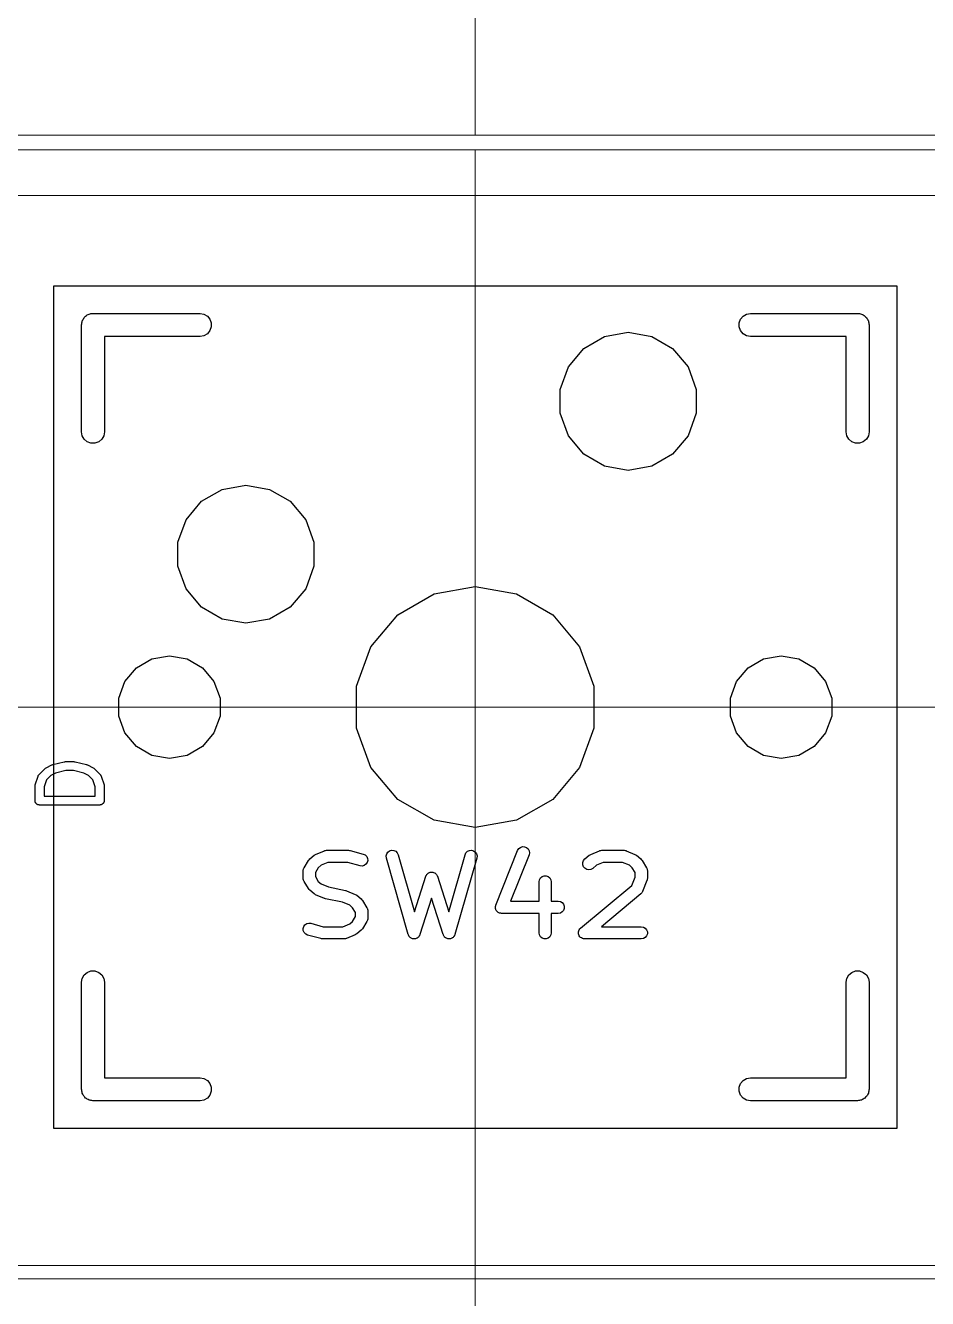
# Model space of a CAD drawing. Header units: millimetres. Extents: x 24 to 200, y 24 to 188.
# Drawn here: x 103.05 to 118.04, y 50.8 to 71.95 of the extents above; entities that cross this region are included whole.
import ezdxf

# ---------------------------------------------------------------- set-up
doc = ezdxf.new("R2010")
doc.units = ezdxf.units.MM
doc.layers.add('3_SwitchPlate', color=6, linetype='Continuous')
doc.layers.add('7_PCBサンプル', color=7, linetype='Continuous')
doc.layers.add('補助線', color=4, linetype='Continuous', lineweight=5, transparency=0.5)

# ---------------------------------------------------------------- blocks, each defined once
blk = doc.blocks.new('hhskb2-F.SilkS')
at = {"layer": '7_PCBサンプル'}
for p, q in [((91.0275, -119.504), (91.042, -119.496)), ((91.042, -119.496), (91.0547, -119.485)), ((91.0547, -119.485), (91.0704, -119.479)), ((91.0704, -119.479), (91.0848, -119.471)), ((91.0848, -119.471), (91.1013, -119.468)), ((91.1013, -119.468), (91.1169, -119.462)), ((91.1169, -119.462), (91.1336, -119.462)), ((91.1336, -119.462), (91.15, -119.459)), ((91.15, -119.459), (92.928, -119.459)), ((92.928, -119.459), (92.9932, -119.471)), ((92.9932, -119.471), (93.0505, -119.504)), ((101.95, -119.504), (102.007, -119.471)), ((102.007, -119.471), (102.072, -119.459)), ((102.072, -119.459), (103.85, -119.459)), ((103.85, -119.459), (103.866, -119.462)), ((103.866, -119.462), (103.883, -119.462)), ((103.883, -119.462), (103.899, -119.468)), ((103.899, -119.468), (103.915, -119.471)), ((103.915, -119.471), (103.93, -119.479)), ((103.93, -119.479), (103.945, -119.485)), ((103.945, -119.485), (103.958, -119.496)), ((103.958, -119.496), (103.972, -119.504)), ((90.9595, -119.65), (90.9624, -119.634)), ((90.9595, -121.428), (90.9595, -119.65)), ((90.9624, -119.617), (90.9681, -119.601)), ((90.9624, -119.634), (90.9624, -119.617)), ((90.9681, -119.601), (90.971, -119.585)), ((90.971, -119.585), (90.9793, -119.57)), ((90.9793, -119.57), (90.985, -119.555)), ((90.985, -119.555), (90.9957, -119.542)), ((90.9957, -119.542), (91.0041, -119.528)), ((91.0041, -119.528), (91.0168, -119.517)), ((91.0168, -119.517), (91.0275, -119.504)), ((93.0505, -119.504), (93.093, -119.555)), ((93.093, -119.555), (93.1156, -119.617)), ((93.1156, -119.683), (93.093, -119.745)), ((93.1156, -119.617), (93.1156, -119.683)), ((101.884, -119.617), (101.907, -119.555)), ((101.884, -119.683), (101.884, -119.617)), ((101.907, -119.745), (101.884, -119.683)), ((101.907, -119.555), (101.95, -119.504)), ((103.972, -119.504), (103.983, -119.517)), ((103.983, -119.517), (103.996, -119.528)), ((103.996, -119.528), (104.004, -119.542)), ((104.004, -119.542), (104.015, -119.555)), ((104.015, -119.555), (104.021, -119.57)), ((104.021, -119.57), (104.029, -119.585)), ((104.029, -119.585), (104.032, -119.601)), ((104.032, -119.601), (104.038, -119.617)), ((104.038, -119.617), (104.038, -119.634)), ((104.038, -119.634), (104.04, -119.65)), ((104.04, -119.65), (104.04, -121.428)), ((92.928, -119.84), (91.3405, -119.84)), ((91.3405, -119.84), (91.3405, -121.428)), ((92.9932, -119.829), (92.928, -119.84)), ((93.0505, -119.796), (92.9932, -119.829)), ((93.093, -119.745), (93.0505, -119.796)), ((99.3025, -120.041), (99.6476, -119.842)), ((99.6476, -119.842), (100.04, -119.773)), ((100.04, -119.773), (100.432, -119.842)), ((100.432, -119.842), (100.778, -120.041)), ((101.95, -119.796), (101.907, -119.745)), ((102.007, -119.829), (101.95, -119.796)), ((102.072, -119.84), (102.007, -119.829)), ((103.659, -119.84), (102.072, -119.84)), ((103.659, -121.428), (103.659, -119.84)), ((99.0464, -120.346), (99.3025, -120.041)), ((100.778, -120.041), (101.034, -120.346)), ((98.9101, -120.721), (99.0464, -120.346)), ((101.034, -120.346), (101.17, -120.721)), ((98.9101, -121.119), (98.9101, -120.721)), ((101.17, -120.721), (101.17, -121.119)), ((99.0464, -121.494), (98.9101, -121.119)), ((101.17, -121.119), (101.034, -121.494)), ((90.971, -121.493), (90.9595, -121.428)), ((91.0041, -121.55), (90.971, -121.493)), ((91.0547, -121.593), (91.0041, -121.55)), ((91.1169, -121.616), (91.0547, -121.593)), ((91.1831, -121.616), (91.1169, -121.616)), ((91.2452, -121.593), (91.1831, -121.616)), ((91.2959, -121.55), (91.2452, -121.593)), ((91.329, -121.493), (91.2959, -121.55)), ((91.3405, -121.428), (91.329, -121.493)), ((99.3025, -121.799), (99.0464, -121.494)), ((101.034, -121.494), (100.778, -121.799)), ((103.671, -121.493), (103.659, -121.428)), ((103.704, -121.55), (103.671, -121.493)), ((103.755, -121.593), (103.704, -121.55)), ((103.817, -121.616), (103.755, -121.593)), ((103.883, -121.616), (103.817, -121.616)), ((103.945, -121.593), (103.883, -121.616)), ((103.996, -121.55), (103.945, -121.593)), ((104.029, -121.493), (103.996, -121.55)), ((104.04, -121.428), (104.029, -121.493)), ((99.6476, -121.998), (99.3025, -121.799)), ((100.778, -121.799), (100.432, -121.998)), ((100.04, -122.067), (99.6476, -121.998)), ((100.432, -121.998), (100.04, -122.067)), ((92.9525, -122.581), (93.2976, -122.382)), ((93.2976, -122.382), (93.69, -122.313)), ((93.69, -122.313), (94.0824, -122.382)), ((94.0824, -122.382), (94.4275, -122.581)), ((92.6964, -122.886), (92.9525, -122.581)), ((94.4275, -122.581), (94.6836, -122.886)), ((92.5601, -123.261), (92.6964, -122.886)), ((94.6836, -122.886), (94.8199, -123.261)), ((92.5601, -123.659), (92.5601, -123.261)), ((94.8199, -123.261), (94.8199, -123.659)), ((92.6964, -124.034), (92.5601, -123.659)), ((94.8199, -123.659), (94.6836, -124.034)), ((92.9525, -124.339), (92.6964, -124.034)), ((94.6836, -124.034), (94.4275, -124.339)), ((96.2134, -124.467), (96.8154, -124.119)), ((96.8154, -124.119), (97.5, -123.998)), ((97.5, -123.998), (98.1846, -124.119)), ((98.1846, -124.119), (98.7865, -124.467)), ((93.2976, -124.538), (92.9525, -124.339)), ((94.4275, -124.339), (94.0824, -124.538)), ((93.69, -124.607), (93.2976, -124.538)), ((94.0824, -124.538), (93.69, -124.607)), ((95.7666, -124.999), (96.2134, -124.467)), ((98.7865, -124.467), (99.2334, -124.999)), ((95.5289, -125.652), (95.7666, -124.999)), ((99.2334, -124.999), (99.4711, -125.652)), ((91.871, -125.346), (92.1279, -125.197)), ((92.1279, -125.197), (92.42, -125.146)), ((92.42, -125.146), (92.7121, -125.197)), ((92.7121, -125.197), (92.969, -125.346)), ((102.031, -125.346), (102.288, -125.197)), ((102.288, -125.197), (102.58, -125.146)), ((102.58, -125.146), (102.872, -125.197)), ((102.872, -125.197), (103.129, -125.346)), ((91.6803, -125.573), (91.871, -125.346)), ((92.969, -125.346), (93.1597, -125.573)), ((101.84, -125.573), (102.031, -125.346)), ((103.129, -125.346), (103.32, -125.573)), ((91.5788, -125.852), (91.6803, -125.573)), ((93.1597, -125.573), (93.2612, -125.852)), ((101.739, -125.852), (101.84, -125.573)), ((103.32, -125.573), (103.421, -125.852)), ((95.5289, -126.348), (95.5289, -125.652)), ((99.4711, -125.652), (99.4711, -126.348)), ((91.5788, -126.148), (91.5788, -125.852)), ((93.2612, -125.852), (93.2612, -126.148)), ((101.739, -126.148), (101.739, -125.852)), ((103.421, -125.852), (103.421, -126.148)), ((91.6803, -126.427), (91.5788, -126.148)), ((93.2612, -126.148), (93.1597, -126.427)), ((101.84, -126.427), (101.739, -126.148)), ((103.421, -126.148), (103.32, -126.427)), ((91.871, -126.654), (91.6803, -126.427)), ((93.1597, -126.427), (92.969, -126.654)), ((95.7666, -127.001), (95.5289, -126.348)), ((99.4711, -126.348), (99.2334, -127.001)), ((102.031, -126.654), (101.84, -126.427)), ((103.32, -126.427), (103.129, -126.654)), ((92.1279, -126.803), (91.871, -126.654)), ((92.969, -126.654), (92.7121, -126.803)), ((102.288, -126.803), (102.031, -126.654)), ((103.129, -126.654), (102.872, -126.803)), ((92.42, -126.854), (92.1279, -126.803)), ((92.7121, -126.803), (92.42, -126.854)), ((102.58, -126.854), (102.288, -126.803)), ((102.872, -126.803), (102.58, -126.854)), ((96.2134, -127.533), (95.7666, -127.001)), ((99.2334, -127.001), (98.7865, -127.533)), ((96.8154, -127.881), (96.2134, -127.533)), ((98.7865, -127.533), (98.1846, -127.881)), ((97.5, -128.002), (96.8154, -127.881)), ((98.1846, -127.881), (97.5, -128.002)), ((94.9935, -128.386), (94.9958, -128.385)), ((94.9958, -128.385), (94.9978, -128.384)), ((94.9978, -128.384), (95.0129, -128.381)), ((95.0129, -128.381), (95.0279, -128.378)), ((95.0279, -128.378), (95.0303, -128.378)), ((95.0303, -128.378), (95.0326, -128.378)), ((95.0326, -128.378), (95.3954, -128.378)), ((95.3954, -128.378), (95.409, -128.38)), ((95.409, -128.38), (95.4226, -128.382)), ((95.4226, -128.382), (95.6403, -128.442)), ((96.0767, -128.388), (96.1106, -128.378)), ((96.1106, -128.378), (96.1458, -128.381)), ((96.1458, -128.381), (96.178, -128.395)), ((97.3705, -128.395), (97.4028, -128.381)), ((97.4028, -128.381), (97.438, -128.378)), ((97.438, -128.378), (97.4719, -128.388)), ((97.8411, -129.288), (98.204, -128.381)), ((98.204, -128.381), (98.2225, -128.351)), ((98.2225, -128.351), (98.2503, -128.33)), ((98.2503, -128.33), (98.2838, -128.318)), ((98.2838, -128.318), (98.3191, -128.32)), ((98.3191, -128.32), (98.3518, -128.333)), ((98.3518, -128.333), (98.3781, -128.356)), ((98.3781, -128.356), (98.3948, -128.387)), ((99.5655, -128.386), (99.5678, -128.385)), ((99.5678, -128.385), (99.5698, -128.384)), ((99.5698, -128.384), (99.5849, -128.381)), ((99.5849, -128.381), (99.5999, -128.378)), ((99.5999, -128.378), (99.6023, -128.378)), ((99.6023, -128.378), (99.6046, -128.378)), ((99.6046, -128.378), (99.9674, -128.378)), ((99.9674, -128.378), (99.9697, -128.378)), ((99.9697, -128.378), (99.9721, -128.378)), ((99.9721, -128.378), (99.9871, -128.381)), ((99.9871, -128.381), (100.002, -128.384)), ((100.002, -128.384), (100.004, -128.385)), ((100.004, -128.385), (100.007, -128.386)), ((94.6552, -128.669), (94.7277, -128.548)), ((94.7277, -128.548), (94.7388, -128.535)), ((94.7388, -128.535), (94.7498, -128.522)), ((94.7498, -128.522), (94.8224, -128.462)), ((94.8224, -128.462), (94.8356, -128.454)), ((94.8356, -128.454), (94.8484, -128.446)), ((94.8484, -128.446), (94.9935, -128.386)), ((95.0529, -128.581), (94.9407, -128.628)), ((95.3816, -128.581), (95.0529, -128.581)), ((95.5859, -128.638), (95.3816, -128.581)), ((95.6403, -128.442), (95.6722, -128.457)), ((95.6722, -128.457), (95.6969, -128.482)), ((95.7048, -128.584), (95.6843, -128.612)), ((95.6969, -128.482), (95.7115, -128.515)), ((95.7143, -128.55), (95.7048, -128.584)), ((95.7115, -128.515), (95.7143, -128.55)), ((96.0198, -128.472), (96.0284, -128.438)), ((96.0235, -128.507), (96.0198, -128.472)), ((96.3863, -129.777), (96.0235, -128.507)), ((96.0284, -128.438), (96.0481, -128.409)), ((96.0481, -128.409), (96.0767, -128.388)), ((96.178, -128.395), (96.2034, -128.42)), ((96.2034, -128.42), (96.2188, -128.452)), ((96.2188, -128.452), (96.4895, -129.399)), ((97.0591, -129.399), (97.3297, -128.452)), ((97.5251, -128.507), (97.1623, -129.777)), ((97.3297, -128.452), (97.3452, -128.42)), ((97.3452, -128.42), (97.3705, -128.395)), ((97.4719, -128.388), (97.5004, -128.409)), ((97.5004, -128.409), (97.5202, -128.438)), ((97.5202, -128.438), (97.5288, -128.472)), ((97.5288, -128.472), (97.5251, -128.507)), ((98.3926, -128.457), (98.0855, -129.225)), ((98.3998, -128.422), (98.3926, -128.457)), ((98.3948, -128.387), (98.3998, -128.422)), ((99.2867, -128.618), (99.2869, -128.582)), ((99.2869, -128.582), (99.299, -128.549)), ((99.299, -128.549), (99.3218, -128.522)), ((99.3218, -128.522), (99.3944, -128.462)), ((99.3944, -128.462), (99.4076, -128.454)), ((99.4076, -128.454), (99.4204, -128.446)), ((99.4204, -128.446), (99.5655, -128.386)), ((99.6249, -128.581), (99.5127, -128.628)), ((99.9471, -128.581), (99.6249, -128.581)), ((100.059, -128.628), (99.9471, -128.581)), ((100.007, -128.386), (100.152, -128.446)), ((100.152, -128.446), (100.164, -128.454)), ((100.164, -128.454), (100.178, -128.462)), ((100.178, -128.462), (100.25, -128.522)), ((100.25, -128.522), (100.261, -128.535)), ((100.261, -128.535), (100.272, -128.548)), ((100.272, -128.548), (100.345, -128.669)), ((94.6407, -128.721), (94.6424, -128.712)), ((94.6407, -128.842), (94.6407, -128.721)), ((94.6424, -128.712), (94.6425, -128.702)), ((94.6425, -128.702), (94.6454, -128.695)), ((94.6454, -128.695), (94.6468, -128.687)), ((94.6468, -128.687), (94.6517, -128.678)), ((94.6517, -128.678), (94.6552, -128.669)), ((94.8931, -128.668), (94.8439, -128.75)), ((94.8439, -128.75), (94.8439, -128.814)), ((94.9407, -128.628), (94.8931, -128.668)), ((95.6211, -128.641), (95.5859, -128.638)), ((95.6552, -128.632), (95.6211, -128.641)), ((95.6843, -128.612), (95.6552, -128.632)), ((96.6775, -128.811), (96.6794, -128.808)), ((96.6794, -128.808), (96.6803, -128.804)), ((96.6803, -128.804), (96.6876, -128.792)), ((96.6876, -128.792), (96.6939, -128.78)), ((96.6939, -128.78), (96.6969, -128.777)), ((96.6969, -128.777), (96.6991, -128.774)), ((96.6991, -128.774), (96.7099, -128.766)), ((96.7099, -128.766), (96.7201, -128.756)), ((96.7201, -128.756), (96.7238, -128.755)), ((96.7238, -128.755), (96.727, -128.752)), ((96.727, -128.752), (96.74, -128.748)), ((96.74, -128.748), (96.7527, -128.743)), ((96.7527, -128.743), (96.7568, -128.743)), ((96.7568, -128.743), (96.7606, -128.742)), ((96.7606, -128.742), (96.7743, -128.742)), ((96.7743, -128.742), (96.788, -128.742)), ((96.788, -128.742), (96.7918, -128.743)), ((96.7918, -128.743), (96.7959, -128.743)), ((96.7959, -128.743), (96.8085, -128.748)), ((96.8085, -128.748), (96.8216, -128.752)), ((96.8216, -128.752), (96.8248, -128.755)), ((96.8248, -128.755), (96.8285, -128.756)), ((96.8285, -128.756), (96.8387, -128.766)), ((96.8387, -128.766), (96.8495, -128.774)), ((96.8495, -128.774), (96.8516, -128.777)), ((96.8516, -128.777), (96.8546, -128.78)), ((96.8546, -128.78), (96.861, -128.792)), ((96.861, -128.792), (96.8683, -128.804)), ((96.8683, -128.804), (96.8692, -128.808)), ((96.8692, -128.808), (96.8711, -128.811)), ((98.6103, -128.815), (98.6435, -128.803)), ((98.6435, -128.803), (98.6788, -128.803)), ((98.6788, -128.803), (98.7119, -128.815)), ((99.2987, -128.651), (99.2867, -128.618)), ((99.3213, -128.678), (99.2987, -128.651)), ((99.3518, -128.696), (99.3213, -128.678)), ((99.3865, -128.702), (99.3518, -128.696)), ((99.4213, -128.696), (99.3865, -128.702)), ((99.4519, -128.679), (99.4213, -128.696)), ((99.5127, -128.628), (99.4519, -128.679)), ((100.107, -128.668), (100.059, -128.628)), ((100.156, -128.75), (100.107, -128.668)), ((100.156, -128.823), (100.156, -128.75)), ((100.345, -128.669), (100.348, -128.678)), ((100.348, -128.678), (100.353, -128.687)), ((100.353, -128.687), (100.355, -128.695)), ((100.355, -128.695), (100.357, -128.702)), ((100.357, -128.702), (100.358, -128.712)), ((100.358, -128.712), (100.359, -128.721)), ((100.359, -128.721), (100.359, -128.842)), ((94.6424, -128.852), (94.6407, -128.842)), ((94.6425, -128.862), (94.6424, -128.852)), ((94.6454, -128.869), (94.6425, -128.862)), ((94.6468, -128.877), (94.6454, -128.869)), ((94.6517, -128.886), (94.6468, -128.877)), ((94.6552, -128.895), (94.6517, -128.886)), ((94.7277, -129.016), (94.6552, -128.895)), ((94.7389, -129.028), (94.7277, -129.016)), ((94.8439, -128.814), (94.8931, -128.896)), ((94.8931, -128.896), (94.9407, -128.936)), ((94.9407, -128.936), (95.0627, -128.987)), ((95.0627, -128.987), (95.3436, -129.045)), ((96.4895, -129.399), (96.6775, -128.811)), ((96.8711, -128.811), (97.0591, -129.399)), ((98.5595, -128.903), (98.5657, -128.868)), ((98.5595, -129.225), (98.5595, -128.903)), ((98.5657, -128.868), (98.5833, -128.838)), ((98.5833, -128.838), (98.6103, -128.815)), ((98.7119, -128.815), (98.739, -128.838)), ((98.739, -128.838), (98.7566, -128.868)), ((98.7566, -128.868), (98.7627, -128.903)), ((98.7627, -128.903), (98.7627, -129.225)), ((99.2492, -129.671), (100.1, -128.962)), ((100.1, -128.962), (100.156, -128.823)), ((100.352, -128.88), (100.279, -129.062)), ((100.353, -128.877), (100.352, -128.879)), ((100.352, -128.879), (100.352, -128.88)), ((100.356, -128.861), (100.353, -128.877)), ((100.359, -128.846), (100.356, -128.861)), ((100.359, -128.842), (100.359, -128.844)), ((100.359, -128.844), (100.359, -128.846)), ((94.7498, -129.041), (94.7389, -129.028)), ((94.8224, -129.102), (94.7498, -129.041)), ((94.8356, -129.109), (94.8224, -129.102)), ((94.8484, -129.118), (94.8356, -129.109)), ((94.9935, -129.178), (94.8484, -129.118)), ((95.0029, -129.18), (94.9935, -129.178)), ((95.0118, -129.184), (95.0029, -129.18)), ((95.2927, -129.242), (95.0118, -129.184)), ((95.3436, -129.045), (95.3525, -129.049)), ((95.3525, -129.049), (95.3619, -129.051)), ((95.3619, -129.051), (95.5071, -129.111)), ((95.5071, -129.111), (95.5199, -129.12)), ((95.5199, -129.12), (95.533, -129.127)), ((95.533, -129.127), (95.6056, -129.188)), ((95.6056, -129.188), (95.6166, -129.201)), ((95.6166, -129.201), (95.6277, -129.213)), ((95.6277, -129.213), (95.7003, -129.334)), ((96.7743, -129.176), (96.5808, -129.78)), ((96.9678, -129.78), (96.7743, -129.176)), ((98.0855, -129.225), (98.5595, -129.225)), ((98.7627, -129.225), (98.8789, -129.225)), ((98.8789, -129.225), (98.9136, -129.231)), ((98.9136, -129.231), (98.9442, -129.248)), ((100.25, -129.102), (99.5949, -129.648)), ((100.255, -129.096), (100.25, -129.102)), ((100.261, -129.092), (100.255, -129.096)), ((100.266, -129.083), (100.261, -129.092)), ((100.273, -129.075), (100.266, -129.083)), ((100.276, -129.068), (100.273, -129.075)), ((100.279, -129.062), (100.276, -129.068)), ((95.4148, -129.293), (95.2927, -129.242)), ((95.4623, -129.333), (95.4148, -129.293)), ((95.5115, -129.415), (95.4623, -129.333)), ((95.5115, -129.479), (95.5115, -129.415)), ((95.7003, -129.334), (95.7037, -129.343)), ((95.7037, -129.343), (95.7086, -129.352)), ((95.7086, -129.352), (95.71, -129.36)), ((95.71, -129.36), (95.7129, -129.367)), ((95.7129, -129.367), (95.7131, -129.377)), ((95.7131, -129.377), (95.7147, -129.387)), ((95.7147, -129.387), (95.7147, -129.508)), ((97.8339, -129.323), (97.8354, -129.316)), ((97.8354, -129.333), (97.8339, -129.323)), ((97.8354, -129.309), (97.839, -129.299)), ((97.8354, -129.316), (97.8354, -129.309)), ((97.8354, -129.344), (97.8354, -129.333)), ((97.8379, -129.351), (97.8354, -129.344)), ((97.8389, -129.358), (97.8379, -129.351)), ((97.8439, -129.367), (97.8389, -129.358)), ((97.839, -129.299), (97.8411, -129.288)), ((97.8474, -129.377), (97.8439, -129.367)), ((97.8521, -129.383), (97.8474, -129.377)), ((97.8556, -129.389), (97.8521, -129.383)), ((97.8634, -129.396), (97.8556, -129.389)), ((97.8701, -129.404), (97.8634, -129.396)), ((97.8764, -129.408), (97.8701, -129.404)), ((97.8819, -129.413), (97.8764, -129.408)), ((97.8916, -129.416), (97.8819, -129.413)), ((97.9007, -129.422), (97.8916, -129.416)), ((97.9079, -129.423), (97.9007, -129.422)), ((97.9146, -129.426), (97.9079, -129.423)), ((97.9251, -129.426), (97.9146, -129.426)), ((97.9354, -129.428), (97.9251, -129.426)), ((98.5595, -129.428), (97.9354, -129.428)), ((98.5595, -129.75), (98.5595, -129.428)), ((98.8789, -129.428), (98.7627, -129.428)), ((98.7627, -129.428), (98.7627, -129.75)), ((98.9136, -129.422), (98.8789, -129.428)), ((98.9442, -129.404), (98.9136, -129.422)), ((98.9442, -129.248), (98.9668, -129.275)), ((98.9668, -129.377), (98.9442, -129.404)), ((98.9668, -129.275), (98.9789, -129.309)), ((98.9789, -129.344), (98.9668, -129.377)), ((98.9789, -129.309), (98.9789, -129.344)), ((94.6412, -129.679), (94.6506, -129.645)), ((94.6506, -129.645), (94.6711, -129.617)), ((94.6711, -129.617), (94.7002, -129.597)), ((94.7002, -129.597), (94.7344, -129.588)), ((94.7344, -129.588), (94.7695, -129.591)), ((94.7695, -129.591), (94.9738, -129.648)), ((94.9738, -129.648), (95.3025, -129.648)), ((95.3025, -129.648), (95.4148, -129.601)), ((95.4148, -129.601), (95.4623, -129.562)), ((95.4623, -129.562), (95.5115, -129.479)), ((95.7003, -129.56), (95.6277, -129.681)), ((95.7037, -129.551), (95.7003, -129.56)), ((95.7086, -129.542), (95.7037, -129.551)), ((95.71, -129.534), (95.7086, -129.542)), ((95.7129, -129.527), (95.71, -129.534)), ((95.7131, -129.517), (95.7129, -129.527)), ((95.7147, -129.508), (95.7131, -129.517)), ((99.5949, -129.648), (100.258, -129.648)), ((100.258, -129.648), (100.292, -129.654)), ((100.292, -129.654), (100.323, -129.672)), ((94.6439, -129.714), (94.6412, -129.679)), ((94.6585, -129.747), (94.6439, -129.714)), ((94.6833, -129.772), (94.6585, -129.747)), ((94.7151, -129.787), (94.6833, -129.772)), ((94.9328, -129.847), (94.7151, -129.787)), ((94.9465, -129.849), (94.9328, -129.847)), ((94.96, -129.851), (94.9465, -129.849)), ((95.3229, -129.851), (94.96, -129.851)), ((95.3252, -129.851), (95.3229, -129.851)), ((95.3275, -129.851), (95.3252, -129.851)), ((95.3425, -129.848), (95.3275, -129.851)), ((95.3576, -129.845), (95.3425, -129.848)), ((95.3596, -129.844), (95.3576, -129.845)), ((95.3619, -129.843), (95.3596, -129.844)), ((95.5071, -129.783), (95.3619, -129.843)), ((95.5199, -129.775), (95.5071, -129.783)), ((95.533, -129.767), (95.5199, -129.775)), ((95.6056, -129.707), (95.533, -129.767)), ((95.6166, -129.694), (95.6056, -129.707)), ((95.6277, -129.681), (95.6166, -129.694)), ((96.3888, -129.783), (96.3863, -129.777)), ((96.39, -129.788), (96.3888, -129.783)), ((96.3964, -129.798), (96.39, -129.788)), ((96.4017, -129.809), (96.3964, -129.798)), ((96.4058, -129.813), (96.4017, -129.809)), ((96.4088, -129.818), (96.4058, -129.813)), ((96.4184, -129.825), (96.4088, -129.818)), ((96.4271, -129.834), (96.4184, -129.825)), ((96.4322, -129.836), (96.4271, -129.834)), ((96.4367, -129.839), (96.4322, -129.836)), ((96.4483, -129.843), (96.4367, -129.839)), ((96.4593, -129.848), (96.4483, -129.843)), ((96.4649, -129.848), (96.4593, -129.848)), ((96.4703, -129.85), (96.4649, -129.848)), ((96.4824, -129.85), (96.4703, -129.85)), ((96.4945, -129.851), (96.4824, -129.85)), ((96.4999, -129.849), (96.4945, -129.851)), ((96.5056, -129.849), (96.4999, -129.849)), ((96.5168, -129.844), (96.5056, -129.849)), ((96.5285, -129.841), (96.5168, -129.844)), ((96.533, -129.838), (96.5285, -129.841)), ((96.5382, -129.835), (96.533, -129.838)), ((96.5472, -129.827), (96.5382, -129.835)), ((96.557, -129.82), (96.5472, -129.827)), ((96.5602, -129.816), (96.557, -129.82)), ((96.5643, -129.812), (96.5602, -129.816)), ((96.57, -129.801), (96.5643, -129.812)), ((96.5768, -129.791), (96.57, -129.801)), ((96.5781, -129.785), (96.5768, -129.791)), ((96.5808, -129.78), (96.5781, -129.785)), ((96.9704, -129.785), (96.9678, -129.78)), ((96.9718, -129.791), (96.9704, -129.785)), ((96.9786, -129.801), (96.9718, -129.791)), ((96.9842, -129.812), (96.9786, -129.801)), ((96.9884, -129.816), (96.9842, -129.812)), ((96.9916, -129.82), (96.9884, -129.816)), ((97.0014, -129.827), (96.9916, -129.82)), ((97.0103, -129.835), (97.0014, -129.827)), ((97.0156, -129.838), (97.0103, -129.835)), ((97.0201, -129.841), (97.0156, -129.838)), ((97.0318, -129.844), (97.0201, -129.841)), ((97.043, -129.849), (97.0318, -129.844)), ((97.0486, -129.849), (97.043, -129.849)), ((97.054, -129.851), (97.0486, -129.849)), ((97.0661, -129.85), (97.054, -129.851)), ((97.0783, -129.85), (97.0661, -129.85)), ((97.0836, -129.848), (97.0783, -129.85)), ((97.0892, -129.848), (97.0836, -129.848)), ((97.1003, -129.843), (97.0892, -129.848)), ((97.1119, -129.839), (97.1003, -129.843)), ((97.1163, -129.836), (97.1119, -129.839)), ((97.1215, -129.834), (97.1163, -129.836)), ((97.1302, -129.825), (97.1215, -129.834)), ((97.1398, -129.818), (97.1302, -129.825)), ((97.1428, -129.813), (97.1398, -129.818)), ((97.1468, -129.809), (97.1428, -129.813)), ((97.1521, -129.798), (97.1468, -129.809)), ((97.1586, -129.788), (97.1521, -129.798)), ((97.1598, -129.783), (97.1586, -129.788)), ((97.1623, -129.777), (97.1598, -129.783)), ((98.5657, -129.784), (98.5595, -129.75)), ((98.5833, -129.815), (98.5657, -129.784)), ((98.6103, -129.838), (98.5833, -129.815)), ((98.6435, -129.85), (98.6103, -129.838)), ((98.6788, -129.85), (98.6435, -129.85)), ((98.7119, -129.838), (98.6788, -129.85)), ((98.739, -129.815), (98.7119, -129.838)), ((98.7566, -129.784), (98.739, -129.815)), ((98.7627, -129.75), (98.7566, -129.784)), ((99.2142, -129.749), (99.2142, -129.732)), ((99.2142, -129.732), (99.2143, -129.732)), ((99.2142, -129.767), (99.2142, -129.749)), ((99.2202, -129.784), (99.2142, -129.767)), ((99.2142, -129.767), (99.2142, -129.767)), ((99.2142, -129.767), (99.2142, -129.767)), ((99.2143, -129.732), (99.2203, -129.715)), ((99.2143, -129.732), (99.2143, -129.732)), ((99.2261, -129.8), (99.2202, -129.784)), ((99.2203, -129.715), (99.2263, -129.699)), ((99.2262, -129.8), (99.2261, -129.8)), ((99.2263, -129.8), (99.2262, -129.8)), ((99.2263, -129.699), (99.2264, -129.699)), ((99.2376, -129.814), (99.2263, -129.8)), ((99.2264, -129.699), (99.2265, -129.698)), ((99.2265, -129.698), (99.2378, -129.685)), ((99.2487, -129.827), (99.2376, -129.814)), ((99.2378, -129.685), (99.249, -129.672)), ((99.2489, -129.827), (99.2487, -129.827)), ((99.249, -129.827), (99.2489, -129.827)), ((99.249, -129.672), (99.2491, -129.672)), ((99.2642, -129.836), (99.249, -129.827)), ((99.2491, -129.672), (99.2492, -129.671)), ((99.2792, -129.845), (99.2642, -129.836)), ((99.2794, -129.845), (99.2792, -129.845)), ((99.2795, -129.845), (99.2794, -129.845)), ((99.2969, -129.848), (99.2795, -129.845)), ((99.3139, -129.851), (99.2969, -129.848)), ((99.3141, -129.851), (99.3139, -129.851)), ((99.3143, -129.851), (99.3141, -129.851)), ((100.258, -129.851), (99.3143, -129.851)), ((100.292, -129.845), (100.258, -129.851)), ((100.323, -129.827), (100.292, -129.845)), ((100.323, -129.672), (100.346, -129.699)), ((100.346, -129.8), (100.323, -129.827)), ((100.346, -129.699), (100.358, -129.732)), ((100.358, -129.767), (100.346, -129.8)), ((100.358, -129.732), (100.358, -129.767)), ((90.971, -130.507), (91.0041, -130.45)), ((91.0041, -130.45), (91.0547, -130.407)), ((91.0547, -130.407), (91.1169, -130.384)), ((91.1169, -130.384), (91.1831, -130.384)), ((91.1831, -130.384), (91.2452, -130.407)), ((91.2452, -130.407), (91.2959, -130.45)), ((91.2959, -130.45), (91.329, -130.507)), ((103.671, -130.507), (103.704, -130.45)), ((103.704, -130.45), (103.755, -130.407)), ((103.755, -130.407), (103.817, -130.384)), ((103.817, -130.384), (103.883, -130.384)), ((103.883, -130.384), (103.945, -130.407)), ((103.945, -130.407), (103.996, -130.45)), ((103.996, -130.45), (104.029, -130.507)), ((90.9595, -130.572), (90.971, -130.507)), ((90.9595, -132.35), (90.9595, -130.572)), ((91.329, -130.507), (91.3405, -130.572)), ((91.3405, -130.572), (91.3405, -132.159)), ((103.659, -130.572), (103.671, -130.507)), ((103.659, -132.159), (103.659, -130.572)), ((104.029, -130.507), (104.04, -130.572)), ((104.04, -130.572), (104.04, -132.35)), ((91.3405, -132.159), (92.928, -132.159)), ((92.928, -132.159), (92.9932, -132.171)), ((92.9932, -132.171), (93.0505, -132.204)), ((101.95, -132.204), (102.007, -132.171)), ((102.007, -132.171), (102.072, -132.159)), ((102.072, -132.159), (103.659, -132.159)), ((90.9624, -132.366), (90.9595, -132.35)), ((90.9624, -132.383), (90.9624, -132.366)), ((90.9681, -132.399), (90.9624, -132.383)), ((90.971, -132.415), (90.9681, -132.399)), ((93.0505, -132.204), (93.093, -132.255)), ((93.093, -132.255), (93.1156, -132.317)), ((93.1156, -132.383), (93.093, -132.445)), ((93.1156, -132.317), (93.1156, -132.383)), ((101.884, -132.317), (101.907, -132.255)), ((101.884, -132.383), (101.884, -132.317)), ((101.907, -132.445), (101.884, -132.383)), ((101.907, -132.255), (101.95, -132.204)), ((104.032, -132.399), (104.029, -132.415)), ((104.038, -132.383), (104.032, -132.399)), ((104.04, -132.35), (104.038, -132.366)), ((104.038, -132.366), (104.038, -132.383)), ((90.9793, -132.43), (90.971, -132.415)), ((90.985, -132.445), (90.9793, -132.43)), ((90.9957, -132.458), (90.985, -132.445)), ((91.0041, -132.472), (90.9957, -132.458)), ((91.0168, -132.483), (91.0041, -132.472)), ((91.0275, -132.496), (91.0168, -132.483)), ((91.042, -132.504), (91.0275, -132.496)), ((91.0547, -132.515), (91.042, -132.504)), ((91.0704, -132.521), (91.0547, -132.515)), ((91.0848, -132.529), (91.0704, -132.521)), ((91.1013, -132.532), (91.0848, -132.529)), ((91.1169, -132.538), (91.1013, -132.532)), ((91.1336, -132.538), (91.1169, -132.538)), ((91.15, -132.54), (91.1336, -132.538)), ((92.928, -132.54), (91.15, -132.54)), ((92.9932, -132.529), (92.928, -132.54)), ((93.0505, -132.496), (92.9932, -132.529)), ((93.093, -132.445), (93.0505, -132.496)), ((101.95, -132.496), (101.907, -132.445)), ((102.007, -132.529), (101.95, -132.496)), ((102.072, -132.54), (102.007, -132.529)), ((103.85, -132.54), (102.072, -132.54)), ((103.866, -132.538), (103.85, -132.54)), ((103.883, -132.538), (103.866, -132.538)), ((103.899, -132.532), (103.883, -132.538)), ((103.915, -132.529), (103.899, -132.532)), ((103.93, -132.521), (103.915, -132.529)), ((103.945, -132.515), (103.93, -132.521)), ((103.958, -132.504), (103.945, -132.515)), ((103.972, -132.496), (103.958, -132.504)), ((103.983, -132.483), (103.972, -132.496)), ((103.996, -132.472), (103.983, -132.483)), ((104.004, -132.458), (103.996, -132.472)), ((104.015, -132.445), (104.004, -132.458)), ((104.021, -132.43), (104.015, -132.445)), ((104.029, -132.415), (104.021, -132.43))]:
    blk.add_line(p, q, dxfattribs=at)
blk = doc.blocks.new('hhskb2-F.Fab')
at = {"layer": '7_PCBサンプル'}
for p, q in [((90.6819, -126.907), (90.691, -126.905)), ((90.691, -126.905), (90.8338, -126.905)), ((90.8338, -126.905), (90.8428, -126.907)), ((90.257, -127.118), (90.3522, -127.023)), ((90.3522, -127.023), (90.362, -127.016)), ((90.362, -127.016), (90.3717, -127.009)), ((90.3717, -127.009), (90.4669, -126.961)), ((90.5267, -127.099), (90.4497, -127.137)), ((90.4669, -126.961), (90.4748, -126.959)), ((90.4748, -126.959), (90.4823, -126.955)), ((90.4823, -126.955), (90.6728, -126.908)), ((90.7002, -127.055), (90.5267, -127.099)), ((90.6728, -126.908), (90.6819, -126.907)), ((90.8246, -127.055), (90.7002, -127.055)), ((90.9981, -127.099), (90.8246, -127.055)), ((90.8428, -126.907), (90.852, -126.908)), ((90.852, -126.908), (91.0425, -126.955)), ((91.0751, -127.137), (90.9981, -127.099)), ((91.0425, -126.955), (91.05, -126.959)), ((91.05, -126.959), (91.0578, -126.961)), ((91.0578, -126.961), (91.1531, -127.009)), ((91.1531, -127.009), (91.1627, -127.016)), ((91.1627, -127.016), (91.1726, -127.023)), ((91.1726, -127.023), (91.2678, -127.118)), ((90.1874, -127.314), (90.1895, -127.302)), ((90.1874, -127.552), (90.1874, -127.314)), ((90.1895, -127.302), (90.1912, -127.29)), ((90.1912, -127.29), (90.2388, -127.147)), ((90.2388, -127.147), (90.2409, -127.143)), ((90.2409, -127.143), (90.242, -127.139)), ((90.242, -127.139), (90.2471, -127.132)), ((90.2471, -127.132), (90.2513, -127.124)), ((90.2513, -127.124), (90.2545, -127.121)), ((90.2545, -127.121), (90.257, -127.118)), ((90.3756, -127.211), (90.3374, -127.326)), ((90.3374, -127.326), (90.3374, -127.477)), ((90.4497, -127.137), (90.3756, -127.211)), ((91.1492, -127.211), (91.0751, -127.137)), ((91.1874, -127.326), (91.1492, -127.211)), ((91.1874, -127.477), (91.1874, -127.326)), ((91.2678, -127.118), (91.2703, -127.121)), ((91.2703, -127.121), (91.2735, -127.124)), ((91.2735, -127.124), (91.2777, -127.132)), ((91.2777, -127.132), (91.2827, -127.139)), ((91.2827, -127.139), (91.2839, -127.143)), ((91.2839, -127.143), (91.2859, -127.147)), ((91.2859, -127.147), (91.3335, -127.29)), ((91.3335, -127.29), (91.3353, -127.302)), ((91.3353, -127.302), (91.3374, -127.314)), ((91.3374, -127.314), (91.3374, -127.552)), ((90.3374, -127.477), (91.1874, -127.477)), ((90.1885, -127.558), (90.1874, -127.552)), ((90.1885, -127.565), (90.1885, -127.558)), ((90.1908, -127.571), (90.1885, -127.565)), ((90.1919, -127.578), (90.1908, -127.571)), ((90.1952, -127.583), (90.1919, -127.578)), ((90.1974, -127.589), (90.1952, -127.583)), ((90.2016, -127.594), (90.1974, -127.589)), ((90.2049, -127.6), (90.2016, -127.594)), ((90.21, -127.604), (90.2049, -127.6)), ((90.2142, -127.609), (90.21, -127.604)), ((90.2199, -127.613), (90.2142, -127.609)), ((90.2249, -127.617), (90.2199, -127.613)), ((90.231, -127.619), (90.2249, -127.617)), ((90.2367, -127.622), (90.231, -127.619)), ((90.2432, -127.624), (90.2367, -127.622)), ((90.2494, -127.626), (90.2432, -127.624)), ((90.2559, -127.626), (90.2494, -127.626)), ((90.2624, -127.627), (90.2559, -127.626)), ((91.2624, -127.627), (90.2624, -127.627)), ((91.2688, -127.626), (91.2624, -127.627)), ((91.2754, -127.626), (91.2688, -127.626)), ((91.2816, -127.624), (91.2754, -127.626)), ((91.288, -127.622), (91.2816, -127.624)), ((91.2937, -127.619), (91.288, -127.622)), ((91.2999, -127.617), (91.2937, -127.619)), ((91.3049, -127.613), (91.2999, -127.617)), ((91.3106, -127.609), (91.3049, -127.613)), ((91.3148, -127.604), (91.3106, -127.609)), ((91.3198, -127.6), (91.3148, -127.604)), ((91.3231, -127.594), (91.3198, -127.6)), ((91.3273, -127.589), (91.3231, -127.594)), ((91.3296, -127.583), (91.3273, -127.589)), ((91.3329, -127.578), (91.3296, -127.583)), ((91.334, -127.571), (91.3329, -127.578)), ((91.3362, -127.565), (91.334, -127.571)), ((91.3374, -127.552), (91.3362, -127.558)), ((91.3362, -127.558), (91.3362, -127.565))]:
    blk.add_line(p, q, dxfattribs=at)

msp = doc.modelspace()

# ---------------------------------------------------------------- linework, layer by layer
at = {"layer": '3_SwitchPlate'}
msp.add_lwpolyline([(103.525, 53.625), (103.525, 67.625), (117.525, 67.625), (117.525, 53.625)], close=True, dxfattribs=at)
at = {"layer": '7_PCBサンプル', "lineweight": 5, "transparency": 33554687}
for points in [[(91.525, 70.125), (91.525, 89.125), (110.525, 89.125), (110.525, 70.125)], [(110.525, 70.125), (110.525, 89.125), (129.525, 89.125), (129.525, 70.125)], [(101.025, 51.125), (101.025, 70.125), (120.025, 70.125), (120.025, 51.125)]]:
    msp.add_lwpolyline(points, close=True, dxfattribs=at)
at = {"layer": '補助線'}
for p, q in [((39.522, 69.882), (186.964, 69.882)), ((110.525, 69.882), (110.525, 46)), ((45.855, 60.625), (185.21, 60.625))]:
    msp.add_line(p, q, dxfattribs=at)
at = {"layer": '補助線', "lineweight": 5, "transparency": 33554687}
for p, q in [((176.699, 69.125), (40.107, 69.125)), ((31.521, 51.35), (179.702, 51.35))]:
    msp.add_line(p, q, dxfattribs=at)

# ---------------------------------------------------------------- block references
for name in ['hhskb2-F.SilkS', 'hhskb2-F.Fab']:
    msp.add_blockref(name, (13.025, 186.625))

doc.saveas('drawing.dxf')
